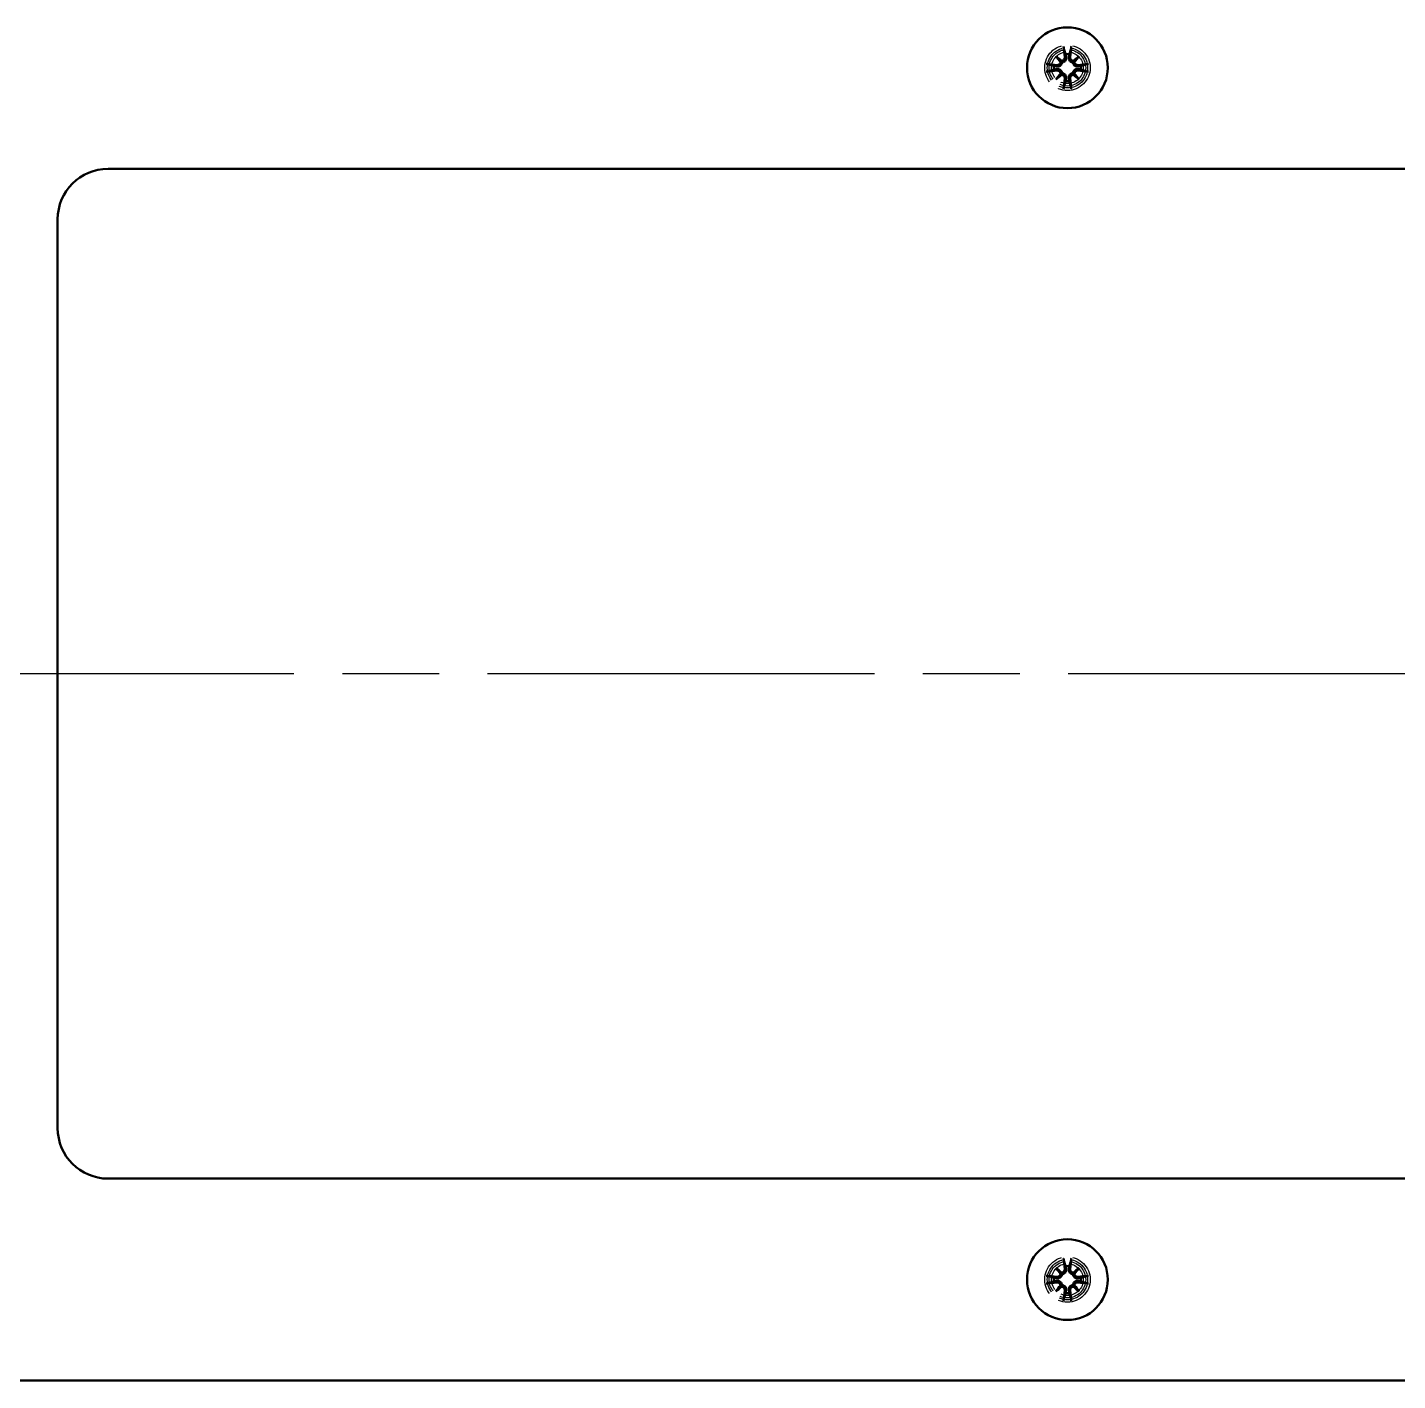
# Model space of a CAD drawing. Header units: millimetres. Extents: x 0 to 4200, y 0 to 2970.
# Drawn here: x 1603.3 to 1739, y 2135.2 to 2269.2 of the extents above; entities that cross this region are included whole.
import ezdxf

# ---------------------------------------------------------------- set-up
doc = ezdxf.new("R2010")
doc.units = ezdxf.units.MM
doc.header["$LTSCALE"] = 10
doc.linetypes.add('CHAIN', pattern=[0.7087, 0.4724, -0.0591, 0.1181, -0.0591])
doc.linetypes.add('DASHED', pattern=[0.2067, 0.1654, -0.0413])
doc.layers.add('Centerline (ANSI)', color=7, linetype='Continuous', lineweight=25)
doc.layers.add('Co ban', color=7, linetype='Continuous', lineweight=50)
doc.layers.add('Manh', color=7, linetype='DASHED', lineweight=25, true_color=0x008000)

msp = doc.modelspace()

# ---------------------------------------------------------------- linework, layer by layer
at = {"layer": 'Centerline (ANSI)', "linetype": 'CHAIN', "ltscale": 8.113447}
msp.add_line((2549.67, 2205.2), (583.52, 2205.2), dxfattribs=at)
at = {"layer": 'Co ban'}
for p, q in [((1705.11, 2266.36), (1705.6, 2265.87)), ((1707.43, 2266.36), (1706.95, 2265.87)), ((1705.6, 2265.87), (1705.74, 2265.73)), ((1706.95, 2265.87), (1706.81, 2265.73)), ((1705.11, 2264.04), (1705.6, 2264.52)), ((1705.6, 2264.52), (1705.74, 2264.66)), ((1706.95, 2264.52), (1706.81, 2264.66)), ((1707.43, 2264.04), (1706.95, 2264.52)), ((1611.27, 2255.2), (1801.27, 2255.2)), ((1606.27, 2160.2), (1606.27, 2250.2)), ((1801.27, 2155.2), (1611.27, 2155.2)), ((1705.11, 2146.36), (1705.6, 2145.87)), ((1705.6, 2145.87), (1705.74, 2145.73)), ((1706.95, 2145.87), (1706.81, 2145.73)), ((1707.43, 2146.36), (1706.95, 2145.87)), ((1705.11, 2144.04), (1705.6, 2144.52)), ((1705.6, 2144.52), (1705.74, 2144.66)), ((1706.95, 2144.52), (1706.81, 2144.66)), ((1707.43, 2144.04), (1706.95, 2144.52)), ((1821.27, 2135.2), (711.27, 2135.2))]:
    msp.add_line(p, q, dxfattribs=at)
for centre in [(1706.27, 2265.2), (1706.27, 2145.2)]:
    msp.add_circle(centre, 4, dxfattribs=at)
for centre, radius, start, end in [((1706.27, 2265.2), 1.34, 82.3918, 97.6082), ((1706.27, 2265.2), 1.34, 172.3918, 187.6082), ((1706.27, 2265.2), 1.34, 352.3918, 7.6082), ((1706.27, 2265.2), 1.34, 262.3918, 277.6082), ((1611.27, 2250.2), 5, 90, 180), ((1611.27, 2160.2), 5, 180, 270), ((1706.27, 2145.2), 1.34, 172.3918, 187.6082), ((1706.27, 2145.2), 1.34, 82.3918, 97.6082), ((1706.27, 2145.2), 1.34, 352.3918, 7.6082), ((1706.27, 2145.2), 1.34, 262.3918, 277.6082)]:
    msp.add_arc(centre, radius, start, end, dxfattribs=at)
for centre, major_axis, ratio, start_param, end_param in [((1707, 2265.82), (-4.2, 4.86), 0.173648, 1.313224, 1.430376), ((1705.65, 2264.47), (4.86, -4.2), 0.173648, 1.711217, 1.828368), ((1706.68, 2265.25), (0.78, -6.44), 0.087156, 4.378084, 4.547777), ((1705.87, 2265.25), (0.78, 6.44), 0.087156, 4.877001, 5.046694), ((1706.9, 2264.47), (4.86, 4.2), 0.173648, 1.313224, 1.430376), ((1705.55, 2265.82), (-4.2, -4.86), 0.173648, 1.711217, 1.828368), ((1706.23, 2264.79), (-6.44, 0.78), 0.087156, 4.877001, 5.046694), ((1706.23, 2265.6), (6.44, 0.78), 0.087156, 4.378084, 4.547777), ((1705.37, 2265.86), (-0.188, -0.163), 0.868224, 2.023807, 2.409971), ((1705.61, 2266.1), (-0.163, -0.188), 0.868224, 0.731621, 1.117785), ((1706.94, 2266.1), (-0.163, 0.188), 0.868224, 2.023807, 2.409971), ((1707.18, 2265.86), (-0.188, 0.163), 0.868224, 0.731621, 1.117785), ((1706.32, 2264.79), (-6.44, -0.78), 0.087156, 4.378084, 4.547777), ((1706.32, 2265.6), (6.44, -0.78), 0.087156, 4.877001, 5.046694), ((1707, 2264.57), (4.2, 4.86), 0.173648, 1.711217, 1.828368), ((1705.65, 2265.92), (-4.86, -4.2), 0.173648, 1.313224, 1.430376), ((1705.37, 2264.54), (0.188, -0.163), 0.868224, 0.731621, 1.117785), ((1705.61, 2264.29), (0.163, -0.188), 0.868224, 2.023807, 2.409971), ((1706.68, 2265.15), (-0.78, -6.44), 0.087156, 4.877001, 5.046694), ((1705.87, 2265.15), (-0.78, 6.44), 0.087156, 4.378084, 4.547777), ((1706.94, 2264.29), (0.163, 0.188), 0.868224, 0.731621, 1.117785), ((1706.9, 2265.92), (-4.86, 4.2), 0.173648, 1.711217, 1.828368), ((1707.18, 2264.54), (0.188, 0.163), 0.868224, 2.023807, 2.409971), ((1705.55, 2264.57), (4.2, -4.86), 0.173648, 1.313224, 1.430376), ((1706.68, 2145.25), (0.78, -6.44), 0.087156, 4.378084, 4.547777), ((1705.87, 2145.25), (0.78, 6.44), 0.087156, 4.877001, 5.046694), ((1706.23, 2144.79), (-6.44, 0.78), 0.087156, 4.877001, 5.046694), ((1707, 2145.82), (-4.2, 4.86), 0.173648, 1.313224, 1.430376), ((1705.65, 2144.47), (4.86, -4.2), 0.173648, 1.711217, 1.828368), ((1705.37, 2145.86), (-0.188, -0.163), 0.868224, 2.023807, 2.409971), ((1705.61, 2146.1), (-0.163, -0.188), 0.868224, 0.731621, 1.117785), ((1706.9, 2144.47), (4.86, 4.2), 0.173648, 1.313224, 1.430376), ((1706.94, 2146.1), (-0.163, 0.188), 0.868224, 2.023807, 2.409971), ((1707.18, 2145.86), (-0.188, 0.163), 0.868224, 0.731621, 1.117785), ((1705.55, 2145.82), (-4.2, -4.86), 0.173648, 1.711217, 1.828368), ((1706.32, 2144.79), (-6.44, -0.78), 0.087156, 4.378084, 4.547777), ((1706.23, 2145.6), (6.44, 0.78), 0.087156, 4.378084, 4.547777), ((1707, 2144.57), (4.2, 4.86), 0.173648, 1.711217, 1.828368), ((1705.65, 2145.92), (-4.86, -4.2), 0.173648, 1.313224, 1.430376), ((1705.37, 2144.54), (0.188, -0.163), 0.868224, 0.731621, 1.117785), ((1705.61, 2144.29), (0.163, -0.188), 0.868224, 2.023807, 2.409971), ((1706.68, 2145.15), (-0.78, -6.44), 0.087156, 4.877001, 5.046694), ((1705.87, 2145.15), (-0.78, 6.44), 0.087156, 4.378084, 4.547777), ((1706.94, 2144.29), (0.163, 0.188), 0.868224, 0.731621, 1.117785), ((1706.9, 2145.92), (-4.86, 4.2), 0.173648, 1.711217, 1.828368), ((1707.18, 2144.54), (0.188, 0.163), 0.868224, 2.023807, 2.409971), ((1705.55, 2144.57), (4.2, -4.86), 0.173648, 1.313224, 1.430376), ((1706.32, 2145.6), (6.44, -0.78), 0.087156, 4.877001, 5.046694)]:
    msp.add_ellipse(centre, major_axis=major_axis, ratio=ratio, start_param=start_param, end_param=end_param, dxfattribs=at)
for points, knots in [([(1706, 2266.23), (1706, 2266.2), (1706, 2266.16), (1705.97, 2266.08), (1705.95, 2266.04), (1705.91, 2265.98), (1705.88, 2265.95), (1705.81, 2265.91), (1705.77, 2265.9), (1705.72, 2265.9), (1705.7, 2265.89), (1705.69, 2265.89)], [0, 0, 0, 0, 0.01151442, 0.01151442, 0.02302884, 0.02302884, 0.0344178, 0.0344178, 0.04580676, 0.04580676, 0.0498478, 0.0498478, 0.0498478, 0.0498478]), ([(1706.14, 2266.25), (1706.14, 2266.25), (1706.14, 2266.24), (1706.15, 2266.19), (1706.15, 2266.14), (1706.13, 2266.05), (1706.12, 2266.01), (1706.08, 2265.94), (1706.06, 2265.9), (1706, 2265.84), (1705.96, 2265.81), (1705.89, 2265.77), (1705.85, 2265.75), (1705.79, 2265.74), (1705.76, 2265.73), (1705.74, 2265.73)], [0.18013192, 0.18013192, 0.18013192, 0.18013192, 0.18231103, 0.18231103, 0.1966644, 0.1966644, 0.21101777, 0.21101777, 0.22326588, 0.22326588, 0.23551399, 0.23551399, 0.24776211, 0.24776211, 0.25510696, 0.25510696, 0.25510696, 0.25510696]), ([(1705.92, 2267.09), (1705.92, 2267.1), (1705.92, 2267.11), (1705.91, 2267.14), (1705.91, 2267.16), (1705.9, 2267.2), (1705.9, 2267.22), (1705.9, 2267.26), (1705.89, 2267.28), (1705.89, 2267.29)], [0.05658644, 0.05658644, 0.05658644, 0.05658644, 0.06161587, 0.06161587, 0.06775669, 0.06775669, 0.07390904, 0.07390904, 0.07912293, 0.07912293, 0.07912293, 0.07912293]), ([(1706.81, 2265.73), (1706.79, 2265.73), (1706.76, 2265.74), (1706.69, 2265.75), (1706.65, 2265.77), (1706.58, 2265.81), (1706.55, 2265.84), (1706.49, 2265.9), (1706.47, 2265.94), (1706.43, 2266.01), (1706.41, 2266.05), (1706.4, 2266.14), (1706.4, 2266.19), (1706.4, 2266.23), (1706.4, 2266.24), (1706.4, 2266.25), (1706.41, 2266.25)], [-0.07279593, -0.07279593, -0.07279593, -0.07279593, -0.06545108, -0.06545108, -0.05320296, -0.05320296, -0.04095485, -0.04095485, -0.02870674, -0.02870674, -0.01435337, -0.01435337, 0, 0, 0, 0.00217911, 0.00217911, 0.00217911, 0.00217911]), ([(1706.86, 2265.89), (1706.86, 2265.89), (1706.86, 2265.89), (1706.82, 2265.9), (1706.78, 2265.9), (1706.7, 2265.93), (1706.67, 2265.96), (1706.61, 2266.01), (1706.59, 2266.04), (1706.56, 2266.12), (1706.55, 2266.16), (1706.55, 2266.21), (1706.55, 2266.22), (1706.55, 2266.23)], [0.02262869, 0.02262869, 0.02262869, 0.02262869, 0.02311382, 0.02311382, 0.03450698, 0.03450698, 0.04590014, 0.04590014, 0.05733833, 0.05733833, 0.06877652, 0.06877652, 0.07249219, 0.07249219, 0.07249219, 0.07249219]), ([(1706.66, 2267.29), (1706.65, 2267.28), (1706.65, 2267.26), (1706.65, 2267.22), (1706.64, 2267.2), (1706.64, 2267.16), (1706.63, 2267.14), (1706.63, 2267.11), (1706.63, 2267.1), (1706.62, 2267.09)], [0.01947687, 0.01947687, 0.01947687, 0.01947687, 0.02469076, 0.02469076, 0.03084311, 0.03084311, 0.03698394, 0.03698394, 0.04201336, 0.04201336, 0.04201336, 0.04201336]), ([(1704.18, 2265.58), (1704.19, 2265.58), (1704.21, 2265.58), (1704.25, 2265.57), (1704.27, 2265.57), (1704.31, 2265.56), (1704.33, 2265.56), (1704.36, 2265.55), (1704.37, 2265.55), (1704.38, 2265.55)], [0.01947687, 0.01947687, 0.01947687, 0.01947687, 0.02469076, 0.02469076, 0.03084311, 0.03084311, 0.03698394, 0.03698394, 0.04201336, 0.04201336, 0.04201336, 0.04201336]), ([(1704.38, 2264.85), (1704.37, 2264.84), (1704.36, 2264.84), (1704.33, 2264.84), (1704.31, 2264.83), (1704.27, 2264.83), (1704.25, 2264.82), (1704.21, 2264.82), (1704.19, 2264.82), (1704.18, 2264.82)], [0.05658644, 0.05658644, 0.05658644, 0.05658644, 0.06161587, 0.06161587, 0.06775669, 0.06775669, 0.07390904, 0.07390904, 0.07912293, 0.07912293, 0.07912293, 0.07912293]), ([(1705.74, 2265.73), (1705.74, 2265.71), (1705.73, 2265.68), (1705.72, 2265.62), (1705.7, 2265.58), (1705.66, 2265.51), (1705.63, 2265.47), (1705.57, 2265.41), (1705.53, 2265.39), (1705.46, 2265.35), (1705.42, 2265.34), (1705.33, 2265.32), (1705.28, 2265.32), (1705.24, 2265.33), (1705.23, 2265.33), (1705.23, 2265.33), (1705.22, 2265.33)], [-0.07279593, -0.07279593, -0.07279593, -0.07279593, -0.06545108, -0.06545108, -0.05320296, -0.05320296, -0.04095485, -0.04095485, -0.02870674, -0.02870674, -0.01435337, -0.01435337, 0, 0, 0, 0.00217911, 0.00217911, 0.00217911, 0.00217911]), ([(1705.22, 2265.07), (1705.23, 2265.07), (1705.23, 2265.07), (1705.28, 2265.07), (1705.33, 2265.07), (1705.42, 2265.06), (1705.46, 2265.04), (1705.53, 2265), (1705.57, 2264.98), (1705.63, 2264.92), (1705.66, 2264.89), (1705.7, 2264.82), (1705.72, 2264.78), (1705.73, 2264.71), (1705.74, 2264.68), (1705.74, 2264.66)], [0.18013192, 0.18013192, 0.18013192, 0.18013192, 0.18231103, 0.18231103, 0.1966644, 0.1966644, 0.21101777, 0.21101777, 0.22326588, 0.22326588, 0.23551399, 0.23551399, 0.24776211, 0.24776211, 0.25510696, 0.25510696, 0.25510696, 0.25510696]), ([(1705.58, 2265.78), (1705.58, 2265.78), (1705.58, 2265.78), (1705.58, 2265.74), (1705.57, 2265.7), (1705.54, 2265.62), (1705.51, 2265.59), (1705.46, 2265.54), (1705.43, 2265.51), (1705.35, 2265.48), (1705.31, 2265.47), (1705.26, 2265.47), (1705.25, 2265.47), (1705.24, 2265.47)], [0.02262944, 0.02262944, 0.02262944, 0.02262944, 0.02319765, 0.02319765, 0.0345489, 0.0345489, 0.04590016, 0.04590016, 0.05733835, 0.05733835, 0.06877655, 0.06877655, 0.07249221, 0.07249221, 0.07249221, 0.07249221]), ([(1705.24, 2264.92), (1705.27, 2264.92), (1705.32, 2264.92), (1705.39, 2264.9), (1705.43, 2264.88), (1705.49, 2264.83), (1705.52, 2264.8), (1705.56, 2264.73), (1705.57, 2264.69), (1705.58, 2264.64), (1705.58, 2264.63), (1705.58, 2264.61)], [0, 0, 0, 0, 0.01151442, 0.01151442, 0.02302884, 0.02302884, 0.0344178, 0.0344178, 0.04580676, 0.04580676, 0.0498478, 0.0498478, 0.0498478, 0.0498478]), ([(1707.33, 2265.33), (1707.32, 2265.33), (1707.32, 2265.33), (1707.27, 2265.32), (1707.22, 2265.32), (1707.13, 2265.34), (1707.09, 2265.35), (1707.01, 2265.39), (1706.98, 2265.41), (1706.92, 2265.47), (1706.89, 2265.51), (1706.85, 2265.58), (1706.83, 2265.62), (1706.82, 2265.68), (1706.81, 2265.71), (1706.81, 2265.73)], [0.18013192, 0.18013192, 0.18013192, 0.18013192, 0.18231103, 0.18231103, 0.1966644, 0.1966644, 0.21101777, 0.21101777, 0.22326588, 0.22326588, 0.23551399, 0.23551399, 0.24776211, 0.24776211, 0.25510696, 0.25510696, 0.25510696, 0.25510696]), ([(1706.81, 2264.66), (1706.81, 2264.68), (1706.82, 2264.71), (1706.83, 2264.78), (1706.85, 2264.82), (1706.89, 2264.89), (1706.92, 2264.92), (1706.98, 2264.98), (1707.01, 2265), (1707.09, 2265.04), (1707.13, 2265.06), (1707.22, 2265.07), (1707.27, 2265.07), (1707.31, 2265.07), (1707.32, 2265.07), (1707.32, 2265.07), (1707.33, 2265.07)], [-0.07279593, -0.07279593, -0.07279593, -0.07279593, -0.06545108, -0.06545108, -0.05320296, -0.05320296, -0.04095485, -0.04095485, -0.02870674, -0.02870674, -0.01435337, -0.01435337, 0, 0, 0, 0.00217911, 0.00217911, 0.00217911, 0.00217911]), ([(1707.31, 2265.47), (1707.27, 2265.47), (1707.23, 2265.47), (1707.15, 2265.5), (1707.12, 2265.52), (1707.06, 2265.56), (1707.03, 2265.59), (1706.99, 2265.66), (1706.98, 2265.7), (1706.97, 2265.75), (1706.97, 2265.77), (1706.97, 2265.78)], [0, 0, 0, 0, 0.01151442, 0.01151442, 0.02302884, 0.02302884, 0.0344178, 0.0344178, 0.04580676, 0.04580676, 0.0498478, 0.0498478, 0.0498478, 0.0498478]), ([(1706.97, 2264.61), (1706.97, 2264.61), (1706.97, 2264.62), (1706.97, 2264.65), (1706.98, 2264.7), (1707.01, 2264.77), (1707.03, 2264.8), (1707.09, 2264.86), (1707.12, 2264.88), (1707.2, 2264.91), (1707.24, 2264.92), (1707.29, 2264.92), (1707.3, 2264.92), (1707.31, 2264.92)], [0.02262944, 0.02262944, 0.02262944, 0.02262944, 0.02319765, 0.02319765, 0.0345489, 0.0345489, 0.04590016, 0.04590016, 0.05733835, 0.05733835, 0.06877655, 0.06877655, 0.07249221, 0.07249221, 0.07249221, 0.07249221]), ([(1708.17, 2265.55), (1708.18, 2265.55), (1708.19, 2265.55), (1708.22, 2265.56), (1708.24, 2265.56), (1708.27, 2265.57), (1708.3, 2265.57), (1708.33, 2265.58), (1708.35, 2265.58), (1708.37, 2265.58)], [0.05658644, 0.05658644, 0.05658644, 0.05658644, 0.06161587, 0.06161587, 0.06775669, 0.06775669, 0.07390904, 0.07390904, 0.07912293, 0.07912293, 0.07912293, 0.07912293]), ([(1708.37, 2264.82), (1708.35, 2264.82), (1708.33, 2264.82), (1708.3, 2264.82), (1708.27, 2264.83), (1708.24, 2264.83), (1708.22, 2264.84), (1708.19, 2264.84), (1708.18, 2264.84), (1708.17, 2264.85)], [0.01947687, 0.01947687, 0.01947687, 0.01947687, 0.02469076, 0.02469076, 0.03084311, 0.03084311, 0.03698394, 0.03698394, 0.04201336, 0.04201336, 0.04201336, 0.04201336]), ([(1705.69, 2264.5), (1705.69, 2264.5), (1705.69, 2264.5), (1705.73, 2264.5), (1705.77, 2264.49), (1705.85, 2264.46), (1705.88, 2264.44), (1705.93, 2264.38), (1705.96, 2264.35), (1705.99, 2264.27), (1706, 2264.23), (1706, 2264.18), (1706, 2264.17), (1706, 2264.16)], [0.02262944, 0.02262944, 0.02262944, 0.02262944, 0.02319765, 0.02319765, 0.0345489, 0.0345489, 0.04590016, 0.04590016, 0.05733835, 0.05733835, 0.06877655, 0.06877655, 0.07249221, 0.07249221, 0.07249221, 0.07249221]), ([(1705.74, 2264.66), (1705.76, 2264.66), (1705.79, 2264.66), (1705.85, 2264.64), (1705.89, 2264.62), (1705.96, 2264.58), (1706, 2264.55), (1706.06, 2264.49), (1706.08, 2264.46), (1706.12, 2264.39), (1706.13, 2264.34), (1706.15, 2264.25), (1706.15, 2264.2), (1706.15, 2264.16), (1706.14, 2264.15), (1706.14, 2264.15), (1706.14, 2264.14)], [-0.07279593, -0.07279593, -0.07279593, -0.07279593, -0.06545108, -0.06545108, -0.05320296, -0.05320296, -0.04095485, -0.04095485, -0.02870674, -0.02870674, -0.01435337, -0.01435337, 0, 0, 0, 0.00217911, 0.00217911, 0.00217911, 0.00217911]), ([(1706.41, 2264.14), (1706.4, 2264.15), (1706.4, 2264.15), (1706.4, 2264.2), (1706.4, 2264.25), (1706.41, 2264.34), (1706.43, 2264.39), (1706.47, 2264.46), (1706.49, 2264.49), (1706.55, 2264.55), (1706.58, 2264.58), (1706.65, 2264.62), (1706.69, 2264.64), (1706.76, 2264.66), (1706.79, 2264.66), (1706.81, 2264.66)], [0.18013192, 0.18013192, 0.18013192, 0.18013192, 0.18231103, 0.18231103, 0.1966644, 0.1966644, 0.21101777, 0.21101777, 0.22326588, 0.22326588, 0.23551399, 0.23551399, 0.24776211, 0.24776211, 0.25510696, 0.25510696, 0.25510696, 0.25510696]), ([(1706.55, 2264.16), (1706.55, 2264.2), (1706.55, 2264.24), (1706.57, 2264.32), (1706.59, 2264.35), (1706.64, 2264.41), (1706.67, 2264.44), (1706.74, 2264.48), (1706.78, 2264.49), (1706.83, 2264.5), (1706.85, 2264.5), (1706.86, 2264.5)], [0, 0, 0, 0, 0.01154742, 0.01154742, 0.02309483, 0.02309483, 0.0344508, 0.0344508, 0.04580677, 0.04580677, 0.04984781, 0.04984781, 0.04984781, 0.04984781]), ([(1705.89, 2263.1), (1705.89, 2263.12), (1705.9, 2263.14), (1705.9, 2263.17), (1705.9, 2263.2), (1705.91, 2263.24), (1705.91, 2263.26), (1705.92, 2263.28), (1705.92, 2263.29), (1705.92, 2263.3)], [0.01947687, 0.01947687, 0.01947687, 0.01947687, 0.02469076, 0.02469076, 0.03084311, 0.03084311, 0.03698394, 0.03698394, 0.04201336, 0.04201336, 0.04201336, 0.04201336]), ([(1706.62, 2263.3), (1706.63, 2263.29), (1706.63, 2263.28), (1706.63, 2263.26), (1706.64, 2263.24), (1706.64, 2263.2), (1706.65, 2263.17), (1706.65, 2263.14), (1706.65, 2263.12), (1706.66, 2263.1)], [0.05658644, 0.05658644, 0.05658644, 0.05658644, 0.06161587, 0.06161587, 0.06775669, 0.06775669, 0.07390904, 0.07390904, 0.07912293, 0.07912293, 0.07912293, 0.07912293]), ([(1705.92, 2147.09), (1705.92, 2147.1), (1705.92, 2147.11), (1705.91, 2147.14), (1705.91, 2147.16), (1705.9, 2147.2), (1705.9, 2147.22), (1705.9, 2147.26), (1705.89, 2147.28), (1705.89, 2147.29)], [0.05658644, 0.05658644, 0.05658644, 0.05658644, 0.06161587, 0.06161587, 0.06775669, 0.06775669, 0.07390904, 0.07390904, 0.07912293, 0.07912293, 0.07912293, 0.07912293]), ([(1706.66, 2147.29), (1706.65, 2147.28), (1706.65, 2147.26), (1706.65, 2147.22), (1706.64, 2147.2), (1706.64, 2147.16), (1706.63, 2147.14), (1706.63, 2147.11), (1706.63, 2147.1), (1706.62, 2147.09)], [0.01947687, 0.01947687, 0.01947687, 0.01947687, 0.02469076, 0.02469076, 0.03084311, 0.03084311, 0.03698394, 0.03698394, 0.04201336, 0.04201336, 0.04201336, 0.04201336]), ([(1704.18, 2145.58), (1704.19, 2145.58), (1704.21, 2145.58), (1704.25, 2145.57), (1704.27, 2145.57), (1704.31, 2145.56), (1704.33, 2145.56), (1704.36, 2145.55), (1704.37, 2145.55), (1704.38, 2145.55)], [0.01947687, 0.01947687, 0.01947687, 0.01947687, 0.02469076, 0.02469076, 0.03084311, 0.03084311, 0.03698394, 0.03698394, 0.04201336, 0.04201336, 0.04201336, 0.04201336]), ([(1705.74, 2145.73), (1705.74, 2145.71), (1705.73, 2145.68), (1705.72, 2145.62), (1705.7, 2145.58), (1705.66, 2145.51), (1705.63, 2145.47), (1705.57, 2145.41), (1705.53, 2145.39), (1705.46, 2145.35), (1705.42, 2145.34), (1705.33, 2145.32), (1705.28, 2145.32), (1705.24, 2145.33), (1705.23, 2145.33), (1705.23, 2145.33), (1705.22, 2145.33)], [-0.07279593, -0.07279593, -0.07279593, -0.07279593, -0.06545108, -0.06545108, -0.05320296, -0.05320296, -0.04095485, -0.04095485, -0.02870674, -0.02870674, -0.01435337, -0.01435337, 0, 0, 0, 0.00217911, 0.00217911, 0.00217911, 0.00217911]), ([(1705.58, 2145.78), (1705.58, 2145.78), (1705.58, 2145.78), (1705.58, 2145.74), (1705.57, 2145.7), (1705.54, 2145.62), (1705.51, 2145.59), (1705.46, 2145.54), (1705.43, 2145.51), (1705.35, 2145.48), (1705.31, 2145.47), (1705.26, 2145.47), (1705.25, 2145.47), (1705.24, 2145.47)], [0.02262944, 0.02262944, 0.02262944, 0.02262944, 0.02319765, 0.02319765, 0.0345489, 0.0345489, 0.04590016, 0.04590016, 0.05733835, 0.05733835, 0.06877655, 0.06877655, 0.07249221, 0.07249221, 0.07249221, 0.07249221]), ([(1706, 2146.23), (1706, 2146.2), (1706, 2146.16), (1705.97, 2146.08), (1705.95, 2146.04), (1705.91, 2145.98), (1705.88, 2145.95), (1705.81, 2145.91), (1705.77, 2145.9), (1705.72, 2145.9), (1705.7, 2145.89), (1705.69, 2145.89)], [0, 0, 0, 0, 0.01151442, 0.01151442, 0.02302884, 0.02302884, 0.0344178, 0.0344178, 0.04580676, 0.04580676, 0.0498478, 0.0498478, 0.0498478, 0.0498478]), ([(1706.14, 2146.25), (1706.14, 2146.25), (1706.14, 2146.24), (1706.15, 2146.19), (1706.15, 2146.14), (1706.13, 2146.05), (1706.12, 2146.01), (1706.08, 2145.94), (1706.06, 2145.9), (1706, 2145.84), (1705.96, 2145.81), (1705.89, 2145.77), (1705.85, 2145.75), (1705.79, 2145.74), (1705.76, 2145.73), (1705.74, 2145.73)], [0.18013192, 0.18013192, 0.18013192, 0.18013192, 0.18231103, 0.18231103, 0.1966644, 0.1966644, 0.21101777, 0.21101777, 0.22326588, 0.22326588, 0.23551399, 0.23551399, 0.24776211, 0.24776211, 0.25510696, 0.25510696, 0.25510696, 0.25510696]), ([(1706.81, 2145.73), (1706.79, 2145.73), (1706.76, 2145.74), (1706.69, 2145.75), (1706.65, 2145.77), (1706.58, 2145.81), (1706.55, 2145.84), (1706.49, 2145.9), (1706.47, 2145.94), (1706.43, 2146.01), (1706.41, 2146.05), (1706.4, 2146.14), (1706.4, 2146.19), (1706.4, 2146.23), (1706.4, 2146.24), (1706.4, 2146.25), (1706.41, 2146.25)], [-0.07279593, -0.07279593, -0.07279593, -0.07279593, -0.06545108, -0.06545108, -0.05320296, -0.05320296, -0.04095485, -0.04095485, -0.02870674, -0.02870674, -0.01435337, -0.01435337, 0, 0, 0, 0.00217911, 0.00217911, 0.00217911, 0.00217911]), ([(1706.86, 2145.89), (1706.86, 2145.89), (1706.86, 2145.89), (1706.82, 2145.9), (1706.78, 2145.9), (1706.7, 2145.93), (1706.67, 2145.96), (1706.61, 2146.01), (1706.59, 2146.04), (1706.56, 2146.12), (1706.55, 2146.16), (1706.55, 2146.21), (1706.55, 2146.22), (1706.55, 2146.23)], [0.02262869, 0.02262869, 0.02262869, 0.02262869, 0.02311382, 0.02311382, 0.03450698, 0.03450698, 0.04590014, 0.04590014, 0.05733833, 0.05733833, 0.06877652, 0.06877652, 0.07249219, 0.07249219, 0.07249219, 0.07249219]), ([(1707.33, 2145.33), (1707.32, 2145.33), (1707.32, 2145.33), (1707.27, 2145.32), (1707.22, 2145.32), (1707.13, 2145.34), (1707.09, 2145.35), (1707.01, 2145.39), (1706.98, 2145.41), (1706.92, 2145.47), (1706.89, 2145.51), (1706.85, 2145.58), (1706.83, 2145.62), (1706.82, 2145.68), (1706.81, 2145.71), (1706.81, 2145.73)], [0.18013192, 0.18013192, 0.18013192, 0.18013192, 0.18231103, 0.18231103, 0.1966644, 0.1966644, 0.21101777, 0.21101777, 0.22326588, 0.22326588, 0.23551399, 0.23551399, 0.24776211, 0.24776211, 0.25510696, 0.25510696, 0.25510696, 0.25510696]), ([(1707.31, 2145.47), (1707.27, 2145.47), (1707.23, 2145.47), (1707.15, 2145.5), (1707.12, 2145.52), (1707.06, 2145.56), (1707.03, 2145.59), (1706.99, 2145.66), (1706.98, 2145.7), (1706.97, 2145.75), (1706.97, 2145.77), (1706.97, 2145.78)], [0, 0, 0, 0, 0.01151442, 0.01151442, 0.02302884, 0.02302884, 0.0344178, 0.0344178, 0.04580676, 0.04580676, 0.0498478, 0.0498478, 0.0498478, 0.0498478]), ([(1708.17, 2145.55), (1708.18, 2145.55), (1708.19, 2145.55), (1708.22, 2145.56), (1708.24, 2145.56), (1708.27, 2145.57), (1708.3, 2145.57), (1708.33, 2145.58), (1708.35, 2145.58), (1708.37, 2145.58)], [0.05658644, 0.05658644, 0.05658644, 0.05658644, 0.06161587, 0.06161587, 0.06775669, 0.06775669, 0.07390904, 0.07390904, 0.07912293, 0.07912293, 0.07912293, 0.07912293]), ([(1704.38, 2144.85), (1704.37, 2144.84), (1704.36, 2144.84), (1704.33, 2144.84), (1704.31, 2144.83), (1704.27, 2144.83), (1704.25, 2144.82), (1704.21, 2144.82), (1704.19, 2144.82), (1704.18, 2144.82)], [0.05658644, 0.05658644, 0.05658644, 0.05658644, 0.06161587, 0.06161587, 0.06775669, 0.06775669, 0.07390904, 0.07390904, 0.07912293, 0.07912293, 0.07912293, 0.07912293]), ([(1705.22, 2145.07), (1705.23, 2145.07), (1705.23, 2145.07), (1705.28, 2145.07), (1705.33, 2145.07), (1705.42, 2145.06), (1705.46, 2145.04), (1705.53, 2145), (1705.57, 2144.98), (1705.63, 2144.92), (1705.66, 2144.89), (1705.7, 2144.82), (1705.72, 2144.78), (1705.73, 2144.71), (1705.74, 2144.68), (1705.74, 2144.66)], [0.18013192, 0.18013192, 0.18013192, 0.18013192, 0.18231103, 0.18231103, 0.1966644, 0.1966644, 0.21101777, 0.21101777, 0.22326588, 0.22326588, 0.23551399, 0.23551399, 0.24776211, 0.24776211, 0.25510696, 0.25510696, 0.25510696, 0.25510696]), ([(1705.24, 2144.92), (1705.27, 2144.92), (1705.32, 2144.92), (1705.39, 2144.9), (1705.43, 2144.88), (1705.49, 2144.83), (1705.52, 2144.8), (1705.56, 2144.73), (1705.57, 2144.69), (1705.58, 2144.64), (1705.58, 2144.63), (1705.58, 2144.61)], [0, 0, 0, 0, 0.01151442, 0.01151442, 0.02302884, 0.02302884, 0.0344178, 0.0344178, 0.04580676, 0.04580676, 0.0498478, 0.0498478, 0.0498478, 0.0498478]), ([(1705.69, 2144.5), (1705.69, 2144.5), (1705.69, 2144.5), (1705.73, 2144.5), (1705.77, 2144.49), (1705.85, 2144.46), (1705.88, 2144.44), (1705.93, 2144.38), (1705.96, 2144.35), (1705.99, 2144.27), (1706, 2144.23), (1706, 2144.18), (1706, 2144.17), (1706, 2144.16)], [0.02262944, 0.02262944, 0.02262944, 0.02262944, 0.02319765, 0.02319765, 0.0345489, 0.0345489, 0.04590016, 0.04590016, 0.05733835, 0.05733835, 0.06877655, 0.06877655, 0.07249221, 0.07249221, 0.07249221, 0.07249221]), ([(1705.74, 2144.66), (1705.76, 2144.66), (1705.79, 2144.66), (1705.85, 2144.64), (1705.89, 2144.62), (1705.96, 2144.58), (1706, 2144.55), (1706.06, 2144.49), (1706.08, 2144.46), (1706.12, 2144.39), (1706.13, 2144.34), (1706.15, 2144.25), (1706.15, 2144.2), (1706.15, 2144.16), (1706.14, 2144.15), (1706.14, 2144.15), (1706.14, 2144.14)], [-0.07279593, -0.07279593, -0.07279593, -0.07279593, -0.06545108, -0.06545108, -0.05320296, -0.05320296, -0.04095485, -0.04095485, -0.02870674, -0.02870674, -0.01435337, -0.01435337, 0, 0, 0, 0.00217911, 0.00217911, 0.00217911, 0.00217911]), ([(1706.41, 2144.14), (1706.4, 2144.15), (1706.4, 2144.15), (1706.4, 2144.2), (1706.4, 2144.25), (1706.41, 2144.34), (1706.43, 2144.39), (1706.47, 2144.46), (1706.49, 2144.49), (1706.55, 2144.55), (1706.58, 2144.58), (1706.65, 2144.62), (1706.69, 2144.64), (1706.76, 2144.66), (1706.79, 2144.66), (1706.81, 2144.66)], [0.18013192, 0.18013192, 0.18013192, 0.18013192, 0.18231103, 0.18231103, 0.1966644, 0.1966644, 0.21101777, 0.21101777, 0.22326588, 0.22326588, 0.23551399, 0.23551399, 0.24776211, 0.24776211, 0.25510696, 0.25510696, 0.25510696, 0.25510696]), ([(1706.55, 2144.16), (1706.55, 2144.2), (1706.55, 2144.24), (1706.57, 2144.32), (1706.59, 2144.35), (1706.64, 2144.41), (1706.67, 2144.44), (1706.74, 2144.48), (1706.78, 2144.49), (1706.83, 2144.5), (1706.85, 2144.5), (1706.86, 2144.5)], [0, 0, 0, 0, 0.01154742, 0.01154742, 0.02309483, 0.02309483, 0.0344508, 0.0344508, 0.04580677, 0.04580677, 0.04984781, 0.04984781, 0.04984781, 0.04984781]), ([(1706.81, 2144.66), (1706.81, 2144.68), (1706.82, 2144.71), (1706.83, 2144.78), (1706.85, 2144.82), (1706.89, 2144.89), (1706.92, 2144.92), (1706.98, 2144.98), (1707.01, 2145), (1707.09, 2145.04), (1707.13, 2145.06), (1707.22, 2145.07), (1707.27, 2145.07), (1707.31, 2145.07), (1707.32, 2145.07), (1707.32, 2145.07), (1707.33, 2145.07)], [-0.07279593, -0.07279593, -0.07279593, -0.07279593, -0.06545108, -0.06545108, -0.05320296, -0.05320296, -0.04095485, -0.04095485, -0.02870674, -0.02870674, -0.01435337, -0.01435337, 0, 0, 0, 0.00217911, 0.00217911, 0.00217911, 0.00217911]), ([(1706.97, 2144.61), (1706.97, 2144.61), (1706.97, 2144.62), (1706.97, 2144.65), (1706.98, 2144.7), (1707.01, 2144.77), (1707.03, 2144.8), (1707.09, 2144.86), (1707.12, 2144.88), (1707.2, 2144.91), (1707.24, 2144.92), (1707.29, 2144.92), (1707.3, 2144.92), (1707.31, 2144.92)], [0.02262944, 0.02262944, 0.02262944, 0.02262944, 0.02319765, 0.02319765, 0.0345489, 0.0345489, 0.04590016, 0.04590016, 0.05733835, 0.05733835, 0.06877655, 0.06877655, 0.07249221, 0.07249221, 0.07249221, 0.07249221]), ([(1708.37, 2144.82), (1708.35, 2144.82), (1708.33, 2144.82), (1708.3, 2144.82), (1708.27, 2144.83), (1708.24, 2144.83), (1708.22, 2144.84), (1708.19, 2144.84), (1708.18, 2144.84), (1708.17, 2144.85)], [0.01947687, 0.01947687, 0.01947687, 0.01947687, 0.02469076, 0.02469076, 0.03084311, 0.03084311, 0.03698394, 0.03698394, 0.04201336, 0.04201336, 0.04201336, 0.04201336]), ([(1705.89, 2143.1), (1705.89, 2143.12), (1705.9, 2143.14), (1705.9, 2143.17), (1705.9, 2143.2), (1705.91, 2143.24), (1705.91, 2143.26), (1705.92, 2143.28), (1705.92, 2143.29), (1705.92, 2143.3)], [0.01947687, 0.01947687, 0.01947687, 0.01947687, 0.02469076, 0.02469076, 0.03084311, 0.03084311, 0.03698394, 0.03698394, 0.04201336, 0.04201336, 0.04201336, 0.04201336]), ([(1706.62, 2143.3), (1706.63, 2143.29), (1706.63, 2143.28), (1706.63, 2143.26), (1706.64, 2143.24), (1706.64, 2143.2), (1706.65, 2143.17), (1706.65, 2143.14), (1706.65, 2143.12), (1706.66, 2143.1)], [0.05658644, 0.05658644, 0.05658644, 0.05658644, 0.06161587, 0.06161587, 0.06775669, 0.06775669, 0.07390904, 0.07390904, 0.07912293, 0.07912293, 0.07912293, 0.07912293])]:
    msp.add_open_spline(points, degree=3, knots=knots, dxfattribs=at)
for points, weights in [([(1705.92, 2267.09), (1706.03, 2266.76), (1706.1, 2266.52)], [1.00291629593, 1.01778265824, 1]), ([(1706.1, 2266.52), (1706.12, 2266.37), (1706.14, 2266.25)], [1, 1.12437348596, 1.24767116976]), ([(1706.41, 2266.25), (1706.43, 2266.37), (1706.45, 2266.52)], [1.24767116976, 1.12437348596, 1]), ([(1706.45, 2266.52), (1706.52, 2266.76), (1706.62, 2267.09)], [1, 1.01778265823, 1.00291629593]), ([(1704.95, 2265.37), (1704.71, 2265.45), (1704.38, 2265.55)], [1, 1.01778265823, 1.00291629593]), ([(1704.38, 2264.85), (1704.71, 2264.95), (1704.95, 2265.02)], [1.00291629593, 1.01778265824, 1]), ([(1705.22, 2265.33), (1705.1, 2265.35), (1704.95, 2265.37)], [1.24767116976, 1.12437348596, 1]), ([(1704.95, 2265.02), (1705.1, 2265.05), (1705.22, 2265.07)], [1, 1.12437348596, 1.24767116976]), ([(1707.6, 2265.37), (1707.45, 2265.35), (1707.33, 2265.33)], [1, 1.12437348596, 1.24767116976]), ([(1707.33, 2265.07), (1707.45, 2265.05), (1707.6, 2265.02)], [1.24767116976, 1.12437348596, 1]), ([(1708.17, 2265.55), (1707.84, 2265.45), (1707.6, 2265.37)], [1.00291629593, 1.01778265824, 1]), ([(1707.6, 2265.02), (1707.84, 2264.95), (1708.17, 2264.85)], [1, 1.01778265823, 1.00291629593]), ([(1706.1, 2263.87), (1706.03, 2263.64), (1705.92, 2263.3)], [1, 1.01778265822, 1.00291629593]), ([(1706.14, 2264.14), (1706.12, 2264.02), (1706.1, 2263.87)], [1.24767116976, 1.12437348596, 1]), ([(1706.45, 2263.87), (1706.43, 2264.02), (1706.41, 2264.14)], [1, 1.12437348596, 1.24767116976]), ([(1706.62, 2263.3), (1706.52, 2263.64), (1706.45, 2263.87)], [1.00291629593, 1.01778265823, 1]), ([(1705.92, 2147.09), (1706.03, 2146.76), (1706.1, 2146.52)], [1.00291629593, 1.01778265824, 1]), ([(1706.45, 2146.52), (1706.52, 2146.76), (1706.62, 2147.09)], [1, 1.01778265823, 1.00291629593]), ([(1704.95, 2145.37), (1704.71, 2145.45), (1704.38, 2145.55)], [1, 1.01778265823, 1.00291629593]), ([(1705.22, 2145.33), (1705.1, 2145.35), (1704.95, 2145.37)], [1.24767116976, 1.12437348596, 1]), ([(1706.1, 2146.52), (1706.12, 2146.37), (1706.14, 2146.25)], [1, 1.12437348596, 1.24767116976]), ([(1706.41, 2146.25), (1706.43, 2146.37), (1706.45, 2146.52)], [1.24767116976, 1.12437348596, 1]), ([(1707.6, 2145.37), (1707.45, 2145.35), (1707.33, 2145.33)], [1, 1.12437348596, 1.24767116976]), ([(1708.17, 2145.55), (1707.84, 2145.45), (1707.6, 2145.37)], [1.00291629593, 1.01778265824, 1]), ([(1704.38, 2144.85), (1704.71, 2144.95), (1704.95, 2145.02)], [1.00291629593, 1.01778265824, 1]), ([(1704.95, 2145.02), (1705.1, 2145.05), (1705.22, 2145.07)], [1, 1.12437348596, 1.24767116976]), ([(1706.14, 2144.14), (1706.12, 2144.02), (1706.1, 2143.87)], [1.24767116976, 1.12437348596, 1]), ([(1706.45, 2143.87), (1706.43, 2144.02), (1706.41, 2144.14)], [1, 1.12437348596, 1.24767116976]), ([(1707.33, 2145.07), (1707.45, 2145.05), (1707.6, 2145.02)], [1.24767116976, 1.12437348596, 1]), ([(1707.6, 2145.02), (1707.84, 2144.95), (1708.17, 2144.85)], [1, 1.01778265823, 1.00291629593]), ([(1706.1, 2143.87), (1706.03, 2143.64), (1705.92, 2143.3)], [1, 1.01778265822, 1.00291629593]), ([(1706.62, 2143.3), (1706.52, 2143.64), (1706.45, 2143.87)], [1.00291629593, 1.01778265823, 1])]:
    msp.add_rational_spline(points, weights, degree=2, dxfattribs=at)
at = {"layer": 'Manh', "ltscale": 2.692601}
for centre in [(1706.27, 2265.2), (1706.27, 2145.2)]:
    msp.add_circle(centre, 2.25, dxfattribs=at)
at = {"layer": 'Manh', "ltscale": 2.393412}
for centre in [(1706.27, 2265.2), (1706.27, 2145.2)]:
    msp.add_circle(centre, 2, dxfattribs=at)
at = {"layer": 'Manh', "ltscale": 2.166693}
for centre in [(1706.27, 2265.2), (1706.27, 2145.2)]:
    msp.add_circle(centre, 1.81, dxfattribs=at)
at = {"layer": 'Manh', "ltscale": 1.879507}
for centre in [(1706.27, 2265.2), (1706.27, 2145.2)]:
    msp.add_circle(centre, 1.57, dxfattribs=at)

doc.saveas('drawing.dxf')
